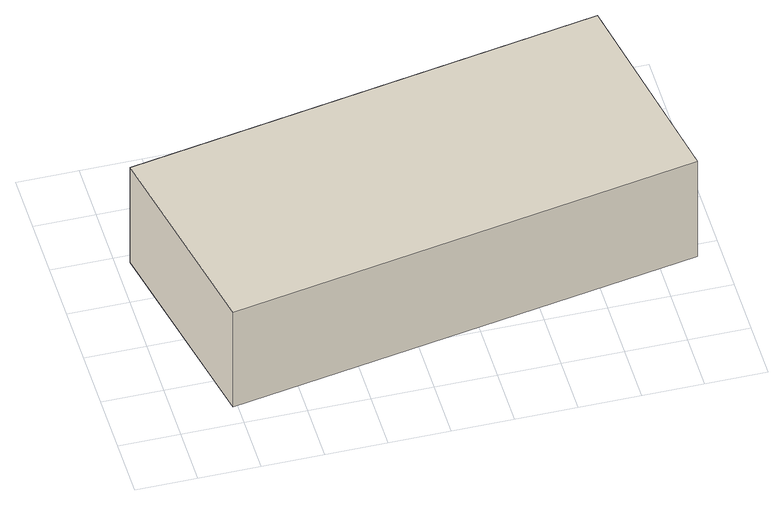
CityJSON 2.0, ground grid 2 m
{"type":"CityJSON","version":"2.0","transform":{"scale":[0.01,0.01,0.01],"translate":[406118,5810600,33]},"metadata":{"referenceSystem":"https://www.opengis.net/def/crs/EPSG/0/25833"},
"CityObjects":{
"building1":{"type":"Building","attributes":{"Gemeindeschluessel":"11000009","BezugspunktDach":"2200","function":"31001_2520","measuredHeight":4.01,"storeysAboveGround":1},"address":[{"country":"Germany","locality":"Berlin","thoroughfareNumber":"74","thoroughfareName":"Müggelschlößchenweg"}],"geometry":[{"type":"Solid","lod":"1","boundaries":[[[[0,1,2,3]],[[4,5,6,7]],[[4,7,3,2]],[[5,4,2,1]],[[6,5,1,0]],[[7,6,0,3]]]]}]}
},
"vertices":[
[183,74,491],[1723,348,491],[1594,1047,491],[45,770,491],[1594,1047,90],[1723,348,90],[183,74,90],[45,770,90]
]}
